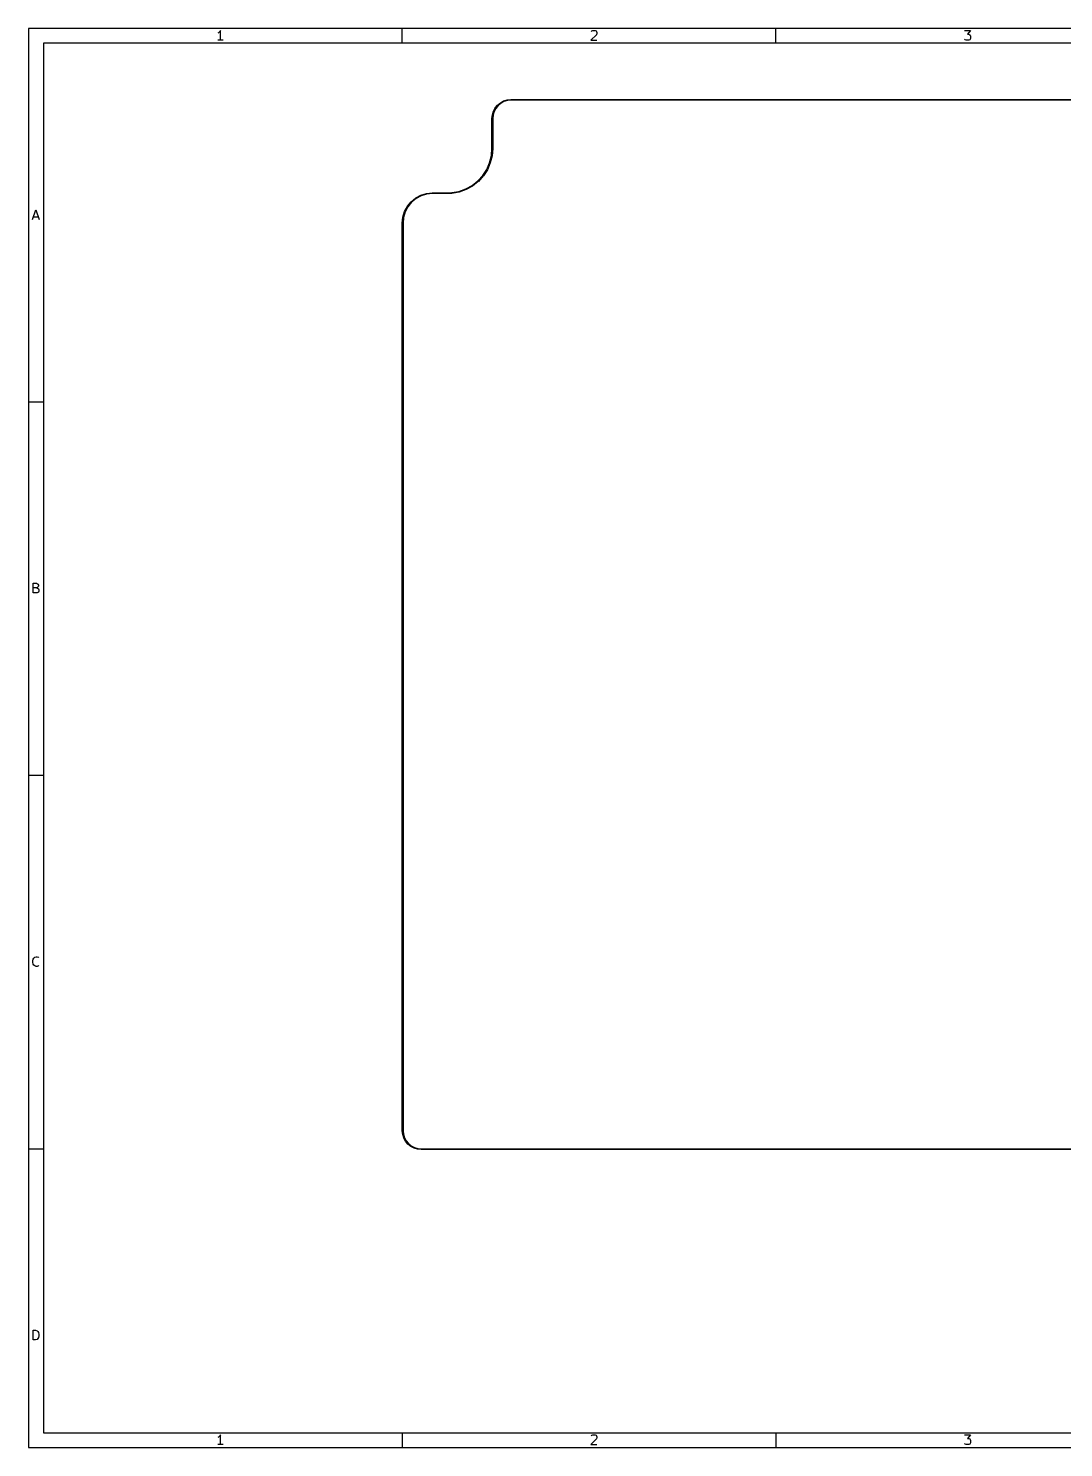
# Model space of a CAD drawing. Extents: x -66 to 211, y -177 to 13.
# Drawn here: x -65.6 to 72.9, y -176.9 to 13.1 of the extents above; entities that cross this region are included whole.
import ezdxf

# ---------------------------------------------------------------- set-up
doc = ezdxf.new("R2010")
doc.units = 0
doc.layers.add('BLACK', color=7, linetype='CONTINUOUS')

msp = doc.modelspace()

# ---------------------------------------------------------------- linework, layer by layer
at = {"layer": 'BLACK', "linetype": 'CONTINUOUS'}
for p, q in [((-65.5675, 13.0581), (-65.5675, -176.949)), ((211.435, 13.0581), (-65.5675, 13.0581)), ((-40.1211, 12.4605), (-40.2449, 12.3986)), ((-39.5021, 11.47), (-40.2449, 11.47)), ((-39.9973, 12.5843), (-40.1211, 12.4605)), ((-39.8735, 12.77), (-39.9973, 12.5843)), ((-39.8735, 11.47), (-39.8735, 12.77)), ((-15.5675, 11.0581), (-15.5675, 13.0581)), ((10.436, 12.2129), (9.69317, 11.47)), ((9.69317, 11.47), (10.4979, 11.47)), ((9.75508, 12.6462), (9.81698, 12.7081)), ((9.81698, 12.7081), (9.94079, 12.77)), ((9.94079, 12.77), (10.2503, 12.77)), ((10.2503, 12.77), (10.3741, 12.7081)), ((10.3741, 12.7081), (10.436, 12.6462)), ((10.436, 12.6462), (10.4979, 12.5224)), ((10.4979, 12.3986), (10.436, 12.2129)), ((10.4979, 12.5224), (10.4979, 12.3986)), ((34.4325, 11.0581), (34.4325, 13.0581)), ((59.6932, 12.77), (60.4979, 12.77)), ((59.7551, 11.5319), (59.6932, 11.5938)), ((59.8789, 11.47), (59.7551, 11.5319)), ((60.2503, 11.47), (59.8789, 11.47)), ((60.4979, 12.77), (60.0646, 12.2748)), ((60.0646, 12.2748), (60.2503, 12.2748)), ((60.2503, 12.2748), (60.3741, 12.2129)), ((60.3741, 11.5319), (60.2503, 11.47)), ((60.3741, 12.2129), (60.436, 12.151)), ((60.436, 11.5938), (60.3741, 11.5319)), ((60.436, 12.151), (60.4979, 12.0272)), ((60.4979, 11.7176), (60.436, 11.5938)), ((60.4979, 12.0272), (60.4979, 11.7176)), ((-63.5675, 11.0581), (-63.5675, -174.949)), ((209.435, 11.0581), (-63.5675, 11.0581)), ((-3.49345, 1.49179), (-3.35242, 1.95888)), ((-3.25811, 1.92529), (-3.3963, 1.46758)), ((-3.35242, 1.95888), (-3.35222, 1.95955)), ((-3.35222, 1.95955), (-3.35043, 1.96373)), ((-3.35043, 1.96373), (-3.34871, 1.9679)), ((-3.34871, 1.9679), (-3.11964, 2.39871)), ((-3.03365, 2.34743), (-3.25811, 1.92529)), ((-3.11964, 2.39871), (-3.11931, 2.39932)), ((-3.11931, 2.39932), (-3.11676, 2.40305)), ((-3.11676, 2.40305), (-3.11424, 2.40683)), ((-3.11424, 2.40683), (-2.80587, 2.78493)), ((-2.73147, 2.71794), (-3.03365, 2.34743)), ((-2.80587, 2.78494), (-2.80586, 2.78495)), ((-2.80587, 2.78493), (-2.80587, 2.78494)), ((-2.80586, 2.78495), (-2.80542, 2.78548)), ((-2.80542, 2.78548), (-2.80224, 2.7886)), ((-2.80224, 2.7886), (-2.79899, 2.79187)), ((-2.79899, 2.79187), (-2.42305, 3.10287)), ((-2.36308, 3.0227), (-2.73147, 2.71794)), ((-2.42305, 3.10287), (-2.42304, 3.10288)), ((-2.42305, 3.10287), (-2.42305, 3.10287)), ((-2.42304, 3.10288), (-2.42251, 3.10331)), ((-2.42251, 3.10331), (-2.41874, 3.10578)), ((-2.41874, 3.10578), (-2.41496, 3.10833)), ((-2.41496, 3.10833), (-1.98578, 3.34039)), ((-1.94251, 3.2501), (-2.36308, 3.0227)), ((-1.98578, 3.34039), (-1.98577, 3.3404)), ((-1.98577, 3.3404), (-1.98575, 3.3404)), ((-1.98575, 3.3404), (-1.98515, 3.34072)), ((-1.98515, 3.34072), (-1.98099, 3.3424)), ((-1.98099, 3.3424), (-1.97677, 3.34418)), ((-1.97677, 3.34418), (-1.51067, 3.48846)), ((-1.48579, 3.39148), (-1.94251, 3.2501)), ((-1.51067, 3.48846), (-1.51001, 3.48866)), ((-1.51001, 3.48866), (-1.50559, 3.4895)), ((-1.50559, 3.4895), (-1.50111, 3.49042)), ((-1.50111, 3.49042), (-1.01587, 3.54142)), ((-1.00794, 3.4417), (-1.48579, 3.39148)), ((-1.01587, 3.54142), (-1.01518, 3.54149)), ((-1.01518, 3.54149), (-1.013, 3.54147)), ((-1.013, 3.54147), (-1.01082, 3.54169)), ((-1.01082, 3.54169), (-0.99571, 3.54175)), ((-0.99359, 3.44175), (-1.00794, 3.4417)), ((-0.99571, 3.54175), (-0.99564, 3.54175)), ((-0.99564, 3.54175), (-0.99394, 3.54175)), ((-0.99394, 3.54175), (-0.99337, 3.54175)), ((142.004, 3.44175), (-0.99359, 3.44175)), ((-0.99337, 3.54175), (-0.9929, 3.54175)), ((-0.9929, 3.54175), (142.009, 3.54175)), ((-3.54319, 0.9942), (-3.54295, 0.99662)), ((-3.54319, -3.00619), (-3.54319, 0.9942)), ((-3.54295, 0.99663), (-3.49534, 1.48221)), ((-3.54295, 0.99662), (-3.54295, 0.99663)), ((-3.49534, 1.48223), (-3.49527, 1.48291)), ((-3.49534, 1.48222), (-3.49534, 1.48223)), ((-3.49534, 1.48221), (-3.49534, 1.48222)), ((-3.49527, 1.48291), (-3.49434, 1.4873)), ((-3.49434, 1.4873), (-3.49345, 1.49179)), ((-3.3963, 1.46758), (-3.44319, 0.98931)), ((-3.44319, 0.98931), (-3.44319, -3.01069)), ((-3.62326, -3.98001), (-3.54319, -3.00619)), ((-3.44339, -3.01269), (-3.52393, -3.9923)), ((-3.44319, -3.01069), (-3.44339, -3.01269)), ((-4.24959, -5.81984), (-3.86079, -4.92567)), ((-3.76744, -4.96178), (-4.15952, -5.86349)), ((-3.86079, -4.92567), (-3.62326, -3.98001)), ((-3.76631, -4.95846), (-3.76744, -4.96178)), ((-3.76512, -4.9552), (-3.76631, -4.95846)), ((-3.7648, -4.95402), (-3.76512, -4.9552)), ((-3.52527, -4.00038), (-3.7648, -4.95402)), ((-3.5247, -3.99693), (-3.52527, -4.00038)), ((-3.52404, -3.99352), (-3.5247, -3.99693)), ((-3.52393, -3.9923), (-3.52404, -3.99352)), ((-6.20061, -7.96399), (-5.43542, -7.35968)), ((-5.37021, -7.43561), (-6.14186, -8.04501)), ((-5.43542, -7.35968), (-4.7792, -6.6385)), ((-5.36765, -7.43321), (-5.37021, -7.43561)), ((-5.36506, -7.43091), (-5.36765, -7.43321)), ((-5.36422, -7.43002), (-5.36506, -7.43091)), ((-4.70247, -6.70277), (-5.36422, -7.43002)), ((-4.7792, -6.6385), (-4.24959, -5.81984)), ((-4.70035, -6.70001), (-4.70247, -6.70277)), ((-4.69815, -6.69729), (-4.70035, -6.70001)), ((-4.69747, -6.69628), (-4.69815, -6.69729)), ((-4.16339, -5.87071), (-4.69747, -6.69628)), ((-4.16174, -5.86763), (-4.16339, -5.87071)), ((-4.16002, -5.8646), (-4.16174, -5.86763)), ((-4.15952, -5.86349), (-4.16002, -5.8646)), ((-13.7537, -9.64811), (-13.0671, -9.27682)), ((-13.0238, -9.36711), (-13.7019, -9.73375)), ((-13.0671, -9.27682), (-13.067, -9.27681)), ((-13.067, -9.2768), (-13.0664, -9.27648)), ((-13.067, -9.27681), (-13.067, -9.2768)), ((-13.0664, -9.27648), (-13.0623, -9.2748)), ((-13.0623, -9.2748), (-13.058, -9.27303)), ((-13.058, -9.27303), (-12.3123, -9.04218)), ((-12.2874, -9.13916), (-13.0238, -9.36711)), ((-12.3123, -9.04218), (-12.3116, -9.04198)), ((-12.3116, -9.04198), (-12.3072, -9.04113)), ((-12.3072, -9.04113), (-12.3027, -9.04022)), ((-12.3027, -9.04022), (-11.5263, -8.95862)), ((-11.5184, -9.05833), (-12.2874, -9.13916)), ((-11.5263, -8.95862), (-11.5256, -8.95855)), ((-11.5256, -8.95855), (-11.5235, -8.95856)), ((-11.5235, -8.95856), (-11.5213, -8.95834)), ((-11.5213, -8.95834), (-11.4958, -8.95825)), ((-11.493, -9.05825), (-11.5184, -9.05833)), ((-11.4958, -8.95825), (-11.4956, -8.95824)), ((-11.4956, -8.95824), (-9.4943, -8.95824)), ((-9.49074, -9.05824), (-11.493, -9.05824)), ((-11.493, -9.05824), (-11.493, -9.05825)), ((-9.4943, -8.95824), (-8.93412, -8.93182)), ((-9.48962, -9.05813), (-9.49074, -9.05824)), ((-8.92619, -9.03156), (-9.48962, -9.05813)), ((-8.93412, -8.93182), (-7.97333, -8.76068)), ((-8.92359, -9.03123), (-8.92619, -9.03156)), ((-8.92098, -9.03104), (-8.92359, -9.03123)), ((-8.91978, -9.03084), (-8.92098, -9.03104)), ((-7.95175, -8.85841), (-8.91978, -9.03084)), ((-7.97333, -8.76068), (-7.05422, -8.43521)), ((-7.94836, -8.85752), (-7.95175, -8.85841)), ((-7.94499, -8.85671), (-7.94836, -8.85752)), ((-7.94383, -8.85632), (-7.94499, -8.85671)), ((-7.94382, -8.85632), (-7.94383, -8.85632)), ((-7.94383, -8.85632), (-7.94383, -8.85632)), ((-7.01697, -8.5281), (-7.94382, -8.85632)), ((-7.05422, -8.43521), (-6.20061, -7.96399)), ((-7.01377, -8.52666), (-7.01697, -8.5281)), ((-7.01057, -8.52532), (-7.01377, -8.52666)), ((-7.0095, -8.52475), (-7.01057, -8.52532)), ((-7.00949, -8.52474), (-7.0095, -8.52475)), ((-7.00948, -8.52473), (-7.00949, -8.52474)), ((-6.14868, -8.04955), (-7.00948, -8.52473)), ((-6.14576, -8.04761), (-6.14868, -8.04955)), ((-6.14282, -8.04576), (-6.14576, -8.04761)), ((-6.14186, -8.04501), (-6.14282, -8.04576)), ((-65.0009, -12.53), (-64.5675, -11.23)), ((-64.5675, -11.23), (-64.1342, -12.53)), ((-15.2355, -11.4605), (-14.869, -10.7712)), ((-14.783, -10.8225), (-15.1449, -11.5031)), ((-14.869, -10.7712), (-14.8687, -10.7706)), ((-14.8687, -10.7706), (-14.8661, -10.7669)), ((-14.8661, -10.7669), (-14.8636, -10.7631)), ((-14.8636, -10.7631), (-14.3702, -10.1581)), ((-14.2958, -10.2251), (-14.783, -10.8225)), ((-14.3702, -10.1581), (-14.3698, -10.1576)), ((-14.3698, -10.1576), (-14.3666, -10.1544)), ((-14.3666, -10.1544), (-14.3633, -10.1512)), ((-14.3633, -10.1512), (-13.7618, -9.65358)), ((-13.7019, -9.73375), (-14.2958, -10.2251)), ((-13.7618, -9.65357), (-13.7613, -9.65313)), ((-13.7618, -9.65358), (-13.7618, -9.65357)), ((-13.7618, -9.65357), (-13.7618, -9.65357)), ((-13.7613, -9.65313), (-13.7575, -9.65066)), ((-13.7575, -9.65066), (-13.7537, -9.64811)), ((-64.8771, -12.1585), (-64.258, -12.1585)), ((-15.5432, -13.0058), (-15.5428, -13.0022)), ((-15.5432, -134.511), (-15.5432, -13.0058)), ((-15.5428, -13.0022), (-15.4668, -12.2264)), ((-15.4668, -12.2264), (-15.4667, -12.2257)), ((-15.4668, -12.2264), (-15.4668, -12.2264)), ((-15.4668, -12.2264), (-15.4668, -12.2264)), ((-15.4667, -12.2257), (-15.4658, -12.2213)), ((-15.4658, -12.2213), (-15.4649, -12.2169)), ((-15.4649, -12.2169), (-15.2392, -11.4695)), ((-15.3677, -12.2411), (-15.4432, -13.0107)), ((-15.4432, -13.0107), (-15.4432, -134.508)), ((-15.1449, -11.5031), (-15.3677, -12.2411)), ((-15.2392, -11.4695), (-15.239, -11.4688)), ((-15.239, -11.4688), (-15.2373, -11.4647)), ((-15.2373, -11.4647), (-15.2355, -11.4605)), ((-65.5675, -36.9419), (-63.5675, -36.9419)), ((-64.908, -62.53), (-64.908, -61.23)), ((-64.908, -61.23), (-64.4747, -61.23)), ((-64.4747, -61.849), (-64.908, -61.849)), ((-64.4128, -62.53), (-64.908, -62.53)), ((-64.4747, -61.23), (-64.3509, -61.2919)), ((-64.3509, -61.7871), (-64.4747, -61.849)), ((-64.4747, -61.849), (-64.289, -61.9109)), ((-64.289, -62.4681), (-64.4128, -62.53)), ((-64.3509, -61.2919), (-64.289, -61.3538)), ((-64.289, -61.7252), (-64.3509, -61.7871)), ((-64.289, -61.3538), (-64.2271, -61.4776)), ((-64.2271, -61.6014), (-64.289, -61.7252)), ((-64.289, -61.9109), (-64.2271, -61.9728)), ((-64.2271, -62.4062), (-64.289, -62.4681)), ((-64.2271, -61.4776), (-64.2271, -61.6014)), ((-64.2271, -61.9728), (-64.1652, -62.0966)), ((-64.1652, -62.2824), (-64.2271, -62.4062)), ((-64.1652, -62.0966), (-64.1652, -62.2824)), ((-65.5675, -86.9419), (-63.5675, -86.9419)), ((-64.9699, -111.787), (-64.908, -111.539)), ((-64.9699, -111.973), (-64.9699, -111.787)), ((-64.908, -112.22), (-64.9699, -111.973)), ((-64.908, -111.539), (-64.8461, -111.416)), ((-64.8461, -111.416), (-64.7223, -111.292)), ((-64.7223, -111.292), (-64.5366, -111.23)), ((-64.5366, -111.23), (-64.4128, -111.23)), ((-64.4128, -111.23), (-64.2271, -111.292)), ((-64.2271, -111.292), (-64.1652, -111.354)), ((-64.8461, -112.344), (-64.908, -112.22)), ((-64.7223, -112.468), (-64.8461, -112.344)), ((-64.5366, -112.53), (-64.7223, -112.468)), ((-64.4128, -112.53), (-64.5366, -112.53)), ((-64.2271, -112.468), (-64.4128, -112.53)), ((-64.1652, -112.406), (-64.2271, -112.468)), ((-15.5431, -134.526), (-15.5432, -134.511)), ((-15.5432, -134.511), (-15.5432, -134.511)), ((-15.5429, -134.528), (-15.5431, -134.526)), ((-15.5429, -134.53), (-15.5429, -134.528)), ((-15.5429, -134.531), (-15.5429, -134.53)), ((-15.4919, -135.016), (-15.5429, -134.531)), ((-15.4432, -134.508), (-15.4432, -134.508)), ((-15.4432, -134.508), (-15.4431, -134.523)), ((-15.4431, -134.523), (-15.3929, -135.001)), ((-15.4909, -135.021), (-15.4919, -135.016)), ((-15.4901, -135.025), (-15.4909, -135.021)), ((-15.4899, -135.026), (-15.4901, -135.025)), ((-15.3456, -135.492), (-15.4899, -135.026)), ((-15.3929, -135.001), (-15.2515, -135.458)), ((-15.3439, -135.496), (-15.3456, -135.492)), ((-15.3422, -135.5), (-15.3439, -135.496)), ((-15.3418, -135.501), (-15.3422, -135.5)), ((-15.1098, -135.93), (-15.3418, -135.501)), ((-15.3418, -135.501), (-15.3418, -135.501)), ((-15.3418, -135.501), (-15.3418, -135.501)), ((-15.2515, -135.458), (-15.0241, -135.878)), ((-15.1072, -135.934), (-15.1098, -135.93)), ((-15.1048, -135.938), (-15.1072, -135.934)), ((-15.1043, -135.938), (-15.1048, -135.938)), ((-14.7933, -136.314), (-15.1043, -135.938)), ((-15.0241, -135.878), (-14.7194, -136.247)), ((-14.7901, -136.317), (-14.7933, -136.314)), ((-14.7869, -136.32), (-14.7901, -136.317)), ((-14.7864, -136.321), (-14.7869, -136.32)), ((-14.4083, -136.629), (-14.7864, -136.321)), ((-14.7864, -136.321), (-14.7864, -136.321)), ((-14.7864, -136.321), (-14.7864, -136.321)), ((-14.7194, -136.247), (-14.3489, -136.549)), ((-14.4045, -136.632), (-14.4083, -136.629)), ((-14.4008, -136.634), (-14.4045, -136.632)), ((-14.4002, -136.635), (-14.4008, -136.634)), ((-14.4001, -136.635), (-14.4002, -136.635)), ((-13.9693, -136.864), (-14.4001, -136.635)), ((-14.3489, -136.549), (-13.9267, -136.773)), ((-13.9267, -136.773), (-13.469, -136.911)), ((-65.5675, -136.942), (-63.5675, -136.942)), ((-13.9651, -136.866), (-13.9693, -136.864)), ((-13.961, -136.867), (-13.9651, -136.866)), ((-13.9603, -136.867), (-13.961, -136.867)), ((-13.4932, -137.008), (-13.9603, -136.867)), ((-13.9603, -136.867), (-13.9603, -136.867)), ((-13.9603, -136.867), (-13.9603, -136.867)), ((-13.4887, -137.009), (-13.4932, -137.008)), ((-13.4844, -137.01), (-13.4887, -137.009)), ((-13.4837, -137.01), (-13.4844, -137.01)), ((-13.4836, -137.01), (-13.4837, -137.01)), ((-13.4837, -137.01), (-13.4837, -137.01)), ((-13.003, -137.058), (-13.4836, -137.01)), ((-13.469, -136.911), (-12.9907, -136.958)), ((-12.9956, -137.058), (-13.003, -137.058)), ((-13.003, -137.058), (-13.003, -137.058)), ((154.009, -137.058), (-12.9956, -137.058)), ((-12.9907, -136.958), (154.007, -136.958)), ((-64.908, -162.53), (-64.908, -161.23)), ((-64.908, -161.23), (-64.5985, -161.23)), ((-64.5985, -161.23), (-64.4128, -161.292)), ((-64.4128, -161.292), (-64.289, -161.416)), ((-64.289, -161.416), (-64.2271, -161.539)), ((-64.5985, -162.53), (-64.908, -162.53)), ((-64.4128, -162.468), (-64.5985, -162.53)), ((-64.289, -162.344), (-64.4128, -162.468)), ((-64.2271, -162.22), (-64.289, -162.344)), ((-64.2271, -161.539), (-64.1652, -161.787)), ((-64.1652, -161.973), (-64.2271, -162.22)), ((-64.1652, -161.787), (-64.1652, -161.973)), ((-63.5675, -174.949), (209.435, -174.949)), ((-40.1211, -175.547), (-40.2449, -175.609)), ((-39.5021, -176.537), (-40.2449, -176.537)), ((-39.9973, -175.423), (-40.1211, -175.547)), ((-39.8735, -175.237), (-39.9973, -175.423)), ((-39.8735, -176.537), (-39.8735, -175.237)), ((-15.5675, -174.949), (-15.5675, -176.949)), ((10.436, -175.794), (9.69317, -176.537)), ((9.69317, -176.537), (10.4979, -176.537)), ((9.75508, -175.361), (9.81698, -175.299)), ((9.81698, -175.299), (9.94079, -175.237)), ((9.94079, -175.237), (10.2503, -175.237)), ((10.2503, -175.237), (10.3741, -175.299)), ((10.3741, -175.299), (10.436, -175.361)), ((10.436, -175.361), (10.4979, -175.485)), ((10.4979, -175.609), (10.436, -175.794)), ((10.4979, -175.485), (10.4979, -175.609)), ((34.4325, -174.949), (34.4325, -176.949)), ((59.6932, -175.237), (60.4979, -175.237)), ((59.7551, -176.475), (59.6932, -176.413)), ((59.8789, -176.537), (59.7551, -176.475)), ((60.2503, -176.537), (59.8789, -176.537)), ((60.4979, -175.237), (60.0646, -175.732)), ((60.0646, -175.732), (60.2503, -175.732)), ((60.2503, -175.732), (60.3741, -175.794)), ((60.3741, -176.475), (60.2503, -176.537)), ((60.3741, -175.794), (60.436, -175.856)), ((60.436, -176.413), (60.3741, -176.475)), ((60.436, -175.856), (60.4979, -175.98)), ((60.4979, -176.29), (60.436, -176.413)), ((60.4979, -175.98), (60.4979, -176.29)), ((-65.5675, -176.949), (211.435, -176.949))]:
    msp.add_line(p, q, dxfattribs=at)

doc.saveas('drawing.dxf')
